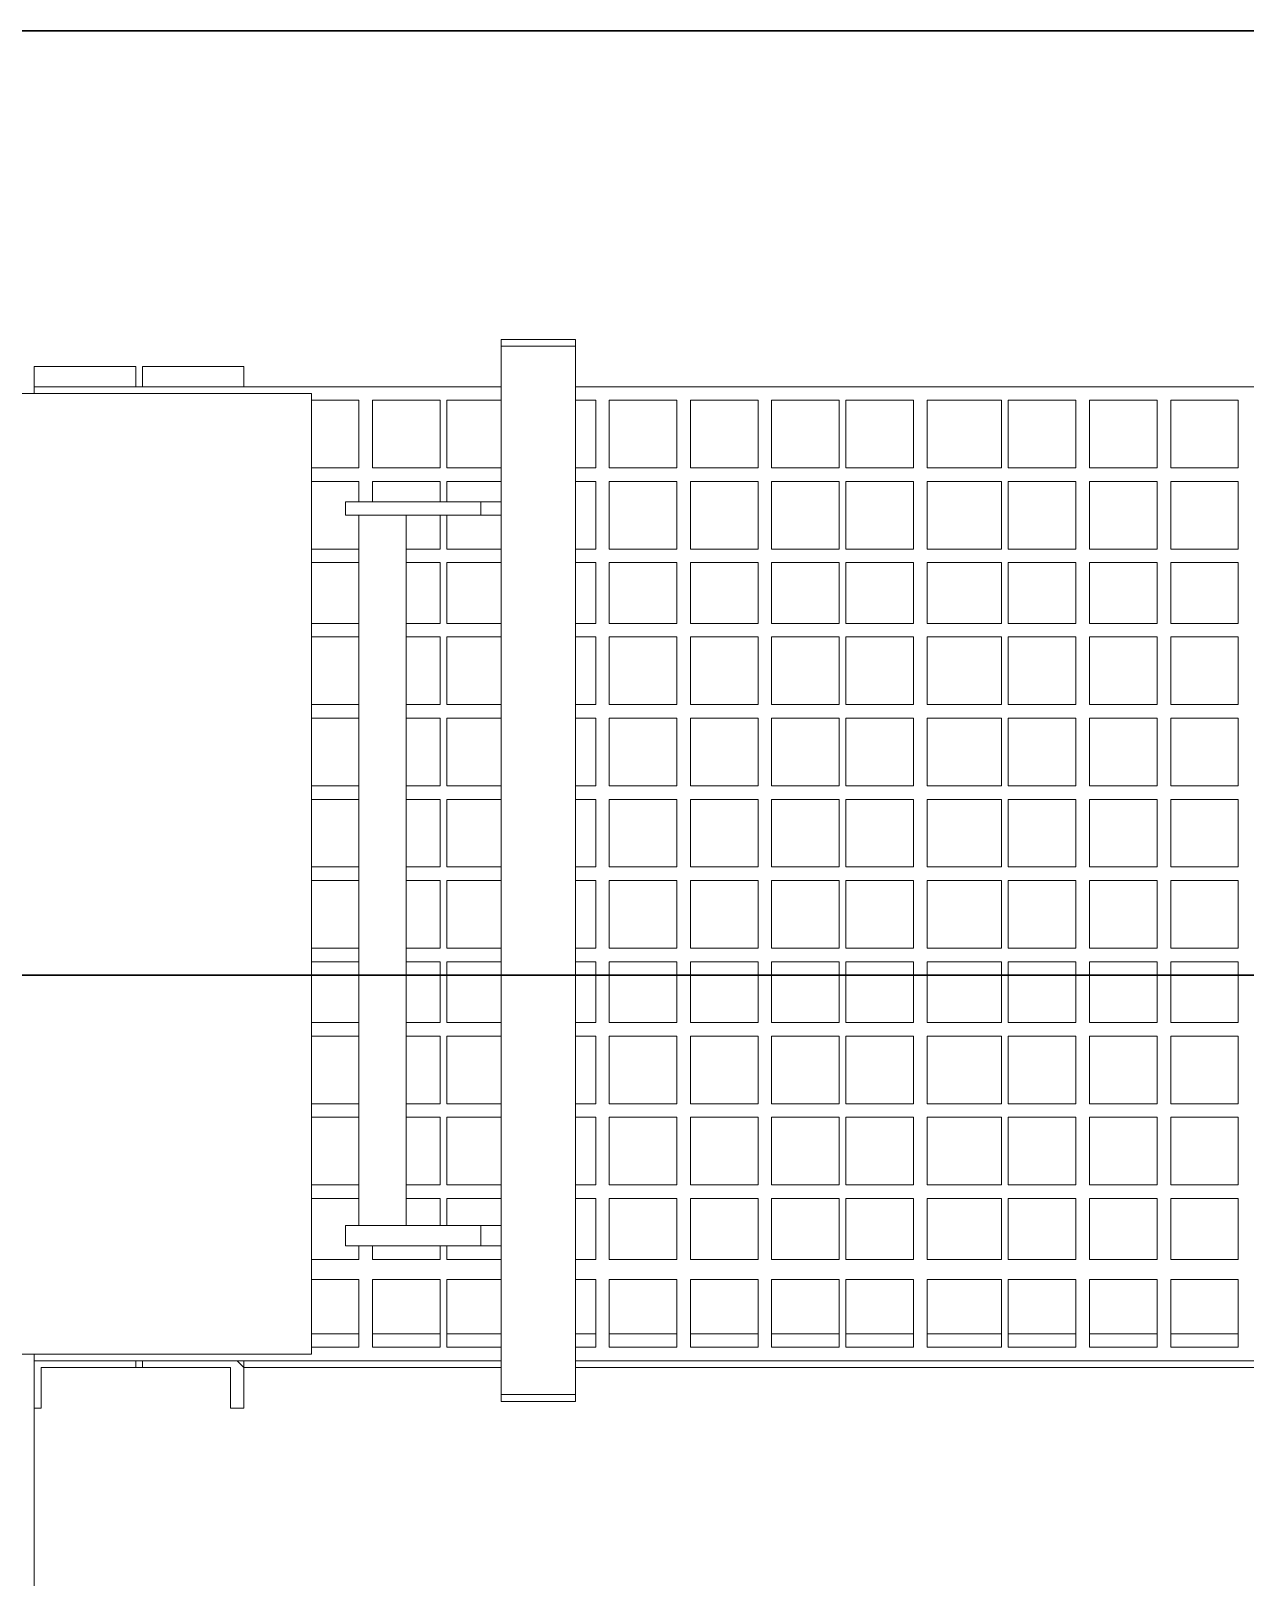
# Model space of a CAD drawing. Header units: metres. Extents: x -13194 to 152406, y -4219 to 19791.
# Drawn here: x 3802.2 to 3860, y 673.8 to 747.5 of the extents above; entities that cross this region are included whole.
import ezdxf

# ---------------------------------------------------------------- set-up
doc = ezdxf.new("R2010")
doc.units = ezdxf.units.M
doc.header["$LTSCALE"] = 100
doc.header["$MEASUREMENT"] = 0
doc.layers.get('0').update_dxf_attribs({"color": 9, "lineweight": 9})
doc.layers.add('32-ekipman', color=9, linetype='Continuous', lineweight=9)
doc.layers.add('E-KABLO', color=7, linetype='Continuous', lineweight=30)

# ---------------------------------------------------------------- blocks, each defined once
blk = doc.blocks.new('h')
for points in [[(182020.943, -16362.411), (182020.943, -16252.874)], [(181995.169, -16360.478), (181995.169, -16360.156)], [(181995.492, -16360.156), (181995.169, -16360.156)], [(181995.492, -16360.156), (181998.391, -16360.156)], [(181998.713, -16360.156), (181998.391, -16360.156)], [(181998.713, -16360.478), (181998.713, -16360.156)], [(182010.956, -16359.834), (182011.6, -16359.834)], [(182010.956, -16362.089), (182010.956, -16359.834)], [(182011.6, -16361.767), (182011.6, -16359.834)], [(182020.943, -16359.834), (182020.621, -16359.834)], [(182020.621, -16361.767), (182020.621, -16359.834)], [(181995.169, -16360.478), (181998.713, -16360.478)], [(181995.169, -16360.478), (181995.169, -16410.414)], [(181998.713, -16410.414), (181998.713, -16360.478)], [(181995.169, -16362.089), (181955.543, -16362.089)], [(181995.169, -16361.767), (181959.731, -16361.767)], [(182010.956, -16361.767), (181998.713, -16361.767)], [(182020.943, -16362.089), (181998.713, -16362.089)], [(182010.956, -16361.767), (182010.956, -16361.767), (182011.278, -16362.089)], [(182020.298, -16361.767), (182011.6, -16361.767)], [(182012.244, -16361.767), (182011.6, -16361.767), (182011.6, -16361.767)], [(182015.788, -16361.767), (182012.244, -16361.767)], [(182015.788, -16362.089), (182015.788, -16361.767)], [(182019.976, -16361.767), (182016.11, -16361.767)], [(182016.11, -16361.767), (182016.11, -16362.089)], [(182020.621, -16361.767), (182020.621, -16361.767), (182019.976, -16361.767)], [(182020.621, -16362.089), (182020.943, -16362.089)], [(182020.943, -16362.089), (182020.943, -16361.767)], [(182020.943, -16362.411), (182020.943, -16362.089)], [(181966.819, -16362.733), (181963.597, -16362.733)], [(181963.597, -16362.733), (181963.597, -16365.955)], [(181966.819, -16365.955), (181966.819, -16362.733)], [(181970.685, -16362.733), (181967.463, -16362.733)], [(181967.463, -16362.733), (181967.463, -16365.955)], [(181970.685, -16365.955), (181970.685, -16362.733)], [(181974.551, -16362.733), (181971.329, -16362.733)], [(181971.329, -16362.733), (181971.329, -16365.955)], [(181974.551, -16365.955), (181974.551, -16362.733)], [(181978.417, -16362.733), (181974.873, -16362.733)], [(181974.873, -16362.733), (181974.873, -16365.955)], [(181978.417, -16365.955), (181978.417, -16362.733)], [(181982.283, -16362.733), (181979.061, -16362.733)], [(181979.061, -16362.733), (181979.061, -16365.955)], [(181982.283, -16365.955), (181982.283, -16362.733)], [(181985.827, -16362.733), (181982.605, -16362.733)], [(181982.605, -16362.733), (181982.605, -16365.955)], [(181985.827, -16365.955), (181985.827, -16362.733)], [(181989.693, -16362.733), (181986.471, -16362.733)], [(181986.471, -16362.733), (181986.471, -16365.955)], [(181989.693, -16365.955), (181989.693, -16362.733)], [(181993.559, -16362.733), (181990.337, -16362.733)], [(181990.337, -16362.733), (181990.337, -16365.955)], [(181993.559, -16365.955), (181993.559, -16362.733)], [(181995.169, -16362.733), (181994.203, -16362.733)], [(181994.203, -16362.733), (181994.203, -16365.955)], [(182001.291, -16362.733), (181998.713, -16362.733)], [(182001.291, -16365.955), (182001.291, -16362.733)], [(182004.834, -16362.733), (182001.613, -16362.733)], [(182001.613, -16362.733), (182001.613, -16365.955)], [(182004.834, -16365.955), (182004.834, -16362.733)], [(182007.734, -16362.733), (182005.479, -16362.733)], [(182005.479, -16362.733), (182005.479, -16365.955)], [(182007.734, -16362.411), (182021.587, -16362.411)], [(182007.734, -16408.159), (182007.734, -16362.411)], [(181966.819, -16363.378), (181963.597, -16363.378)], [(181970.685, -16363.378), (181967.463, -16363.378)], [(181974.551, -16363.378), (181971.329, -16363.378)], [(181978.417, -16363.378), (181974.873, -16363.378)], [(181982.283, -16363.378), (181979.061, -16363.378)], [(181985.827, -16363.378), (181982.605, -16363.378)], [(181989.693, -16363.378), (181986.471, -16363.378)], [(181993.559, -16363.378), (181990.337, -16363.378)], [(181995.169, -16363.378), (181994.203, -16363.378)], [(182001.291, -16363.378), (181998.713, -16363.378)], [(182004.834, -16363.378), (182001.613, -16363.378)], [(182007.734, -16363.378), (182005.479, -16363.378)], [(181963.597, -16365.955), (181966.819, -16365.955)], [(181967.463, -16365.955), (181970.685, -16365.955)], [(181971.329, -16365.955), (181974.551, -16365.955)], [(181974.873, -16365.955), (181978.417, -16365.955)], [(181979.061, -16365.955), (181982.283, -16365.955)], [(181982.605, -16365.955), (181985.827, -16365.955)], [(181986.471, -16365.955), (181989.693, -16365.955)], [(181990.337, -16365.955), (181993.559, -16365.955)], [(181994.203, -16365.955), (181995.169, -16365.955)], [(181998.713, -16365.955), (182001.291, -16365.955)], [(182001.613, -16365.955), (182004.834, -16365.955)], [(182005.479, -16365.955), (182007.734, -16365.955)], [(181966.819, -16366.921), (181963.597, -16366.921)], [(181963.597, -16366.921), (181963.597, -16369.821)], [(181966.819, -16369.821), (181966.819, -16366.921)], [(181970.685, -16366.921), (181967.463, -16366.921)], [(181967.463, -16366.921), (181967.463, -16369.821)], [(181970.685, -16369.821), (181970.685, -16366.921)], [(181974.551, -16366.921), (181971.329, -16366.921)], [(181971.329, -16366.921), (181971.329, -16369.821)], [(181974.551, -16369.821), (181974.551, -16366.921)], [(181978.417, -16366.921), (181974.873, -16366.921)], [(181974.873, -16366.921), (181974.873, -16369.821)], [(181978.417, -16369.821), (181978.417, -16366.921)], [(181982.283, -16366.921), (181979.061, -16366.921)], [(181979.061, -16366.921), (181979.061, -16369.821)], [(181982.283, -16369.821), (181982.283, -16366.921)], [(181985.827, -16366.921), (181982.605, -16366.921)], [(181982.605, -16366.921), (181982.605, -16369.821)], [(181985.827, -16369.821), (181985.827, -16366.921)], [(181989.693, -16366.921), (181986.471, -16366.921)], [(181986.471, -16366.921), (181986.471, -16369.821)], [(181989.693, -16369.821), (181989.693, -16366.921)], [(181993.559, -16366.921), (181990.337, -16366.921)], [(181990.337, -16366.921), (181990.337, -16369.821)], [(181993.559, -16369.821), (181993.559, -16366.921)], [(181995.169, -16366.921), (181994.203, -16366.921)], [(181994.203, -16366.921), (181994.203, -16369.821)], [(182001.291, -16366.921), (181998.713, -16366.921)], [(182001.291, -16367.566), (182001.291, -16366.921)], [(182004.834, -16366.921), (182001.613, -16366.921)], [(182001.613, -16366.921), (182001.613, -16367.566)], [(182004.834, -16367.566), (182004.834, -16366.921)], [(182007.734, -16366.921), (182005.479, -16366.921)], [(182005.479, -16366.921), (182005.479, -16367.566)], [(182006.123, -16367.566), (181998.713, -16367.566)], [(181999.68, -16367.566), (181999.68, -16368.532)], [(182006.123, -16367.566), (182006.123, -16368.532)], [(182006.123, -16368.532), (181998.713, -16368.532)], [(182001.291, -16369.821), (182001.291, -16368.532)], [(182001.613, -16368.532), (182001.613, -16369.821)], [(182003.224, -16402.36), (182003.224, -16368.532)], [(182005.479, -16402.36), (182005.479, -16368.532)], [(181963.597, -16369.821), (181966.819, -16369.821)], [(181966.819, -16370.465), (181963.597, -16370.465)], [(181963.597, -16370.465), (181963.597, -16373.687)], [(181966.819, -16373.687), (181966.819, -16370.465)], [(181967.463, -16369.821), (181970.685, -16369.821)], [(181970.685, -16370.465), (181967.463, -16370.465)], [(181967.463, -16370.465), (181967.463, -16373.687)], [(181970.685, -16373.687), (181970.685, -16370.465)], [(181971.329, -16369.821), (181974.551, -16369.821)], [(181974.551, -16370.465), (181971.329, -16370.465)], [(181971.329, -16370.465), (181971.329, -16373.687)], [(181974.551, -16373.687), (181974.551, -16370.465)], [(181974.873, -16369.821), (181978.417, -16369.821)], [(181978.417, -16370.465), (181974.873, -16370.465)], [(181974.873, -16370.465), (181974.873, -16373.687)], [(181978.417, -16373.687), (181978.417, -16370.465)], [(181979.061, -16369.821), (181982.283, -16369.821)], [(181982.283, -16370.465), (181979.061, -16370.465)], [(181979.061, -16370.465), (181979.061, -16373.687)], [(181982.283, -16373.687), (181982.283, -16370.465)], [(181982.605, -16369.821), (181985.827, -16369.821)], [(181985.827, -16370.465), (181982.605, -16370.465)], [(181982.605, -16370.465), (181982.605, -16373.687)], [(181985.827, -16373.687), (181985.827, -16370.465)], [(181986.471, -16369.821), (181989.693, -16369.821)], [(181989.693, -16370.465), (181986.471, -16370.465)], [(181986.471, -16370.465), (181986.471, -16373.687)], [(181989.693, -16373.687), (181989.693, -16370.465)], [(181990.337, -16369.821), (181993.559, -16369.821)], [(181993.559, -16370.465), (181990.337, -16370.465)], [(181990.337, -16370.465), (181990.337, -16373.687)], [(181993.559, -16373.687), (181993.559, -16370.465)], [(181994.203, -16369.821), (181995.169, -16369.821)], [(181995.169, -16370.465), (181994.203, -16370.465)], [(181994.203, -16370.465), (181994.203, -16373.687)], [(181998.713, -16369.821), (182001.291, -16369.821)], [(182001.291, -16370.465), (181998.713, -16370.465)], [(182001.291, -16373.687), (182001.291, -16370.465)], [(182001.613, -16369.821), (182003.224, -16369.821)], [(182003.224, -16370.465), (182001.613, -16370.465)], [(182001.613, -16370.465), (182001.613, -16373.687)], [(182005.479, -16369.821), (182007.734, -16369.821)], [(182007.734, -16370.465), (182005.479, -16370.465)], [(181963.597, -16373.687), (181966.819, -16373.687)], [(181967.463, -16373.687), (181970.685, -16373.687)], [(181971.329, -16373.687), (181974.551, -16373.687)], [(181974.873, -16373.687), (181978.417, -16373.687)], [(181979.061, -16373.687), (181982.283, -16373.687)], [(181982.605, -16373.687), (181985.827, -16373.687)], [(181986.471, -16373.687), (181989.693, -16373.687)], [(181990.337, -16373.687), (181993.559, -16373.687)], [(181994.203, -16373.687), (181995.169, -16373.687)], [(181998.713, -16373.687), (182001.291, -16373.687)], [(182001.613, -16373.687), (182003.224, -16373.687)], [(182005.479, -16373.687), (182007.734, -16373.687)], [(181966.819, -16374.331), (181963.597, -16374.331)], [(181963.597, -16374.331), (181963.597, -16377.553)], [(181966.819, -16377.553), (181966.819, -16374.331)], [(181970.685, -16374.331), (181967.463, -16374.331)], [(181967.463, -16374.331), (181967.463, -16377.553)], [(181970.685, -16377.553), (181970.685, -16374.331)], [(181974.551, -16374.331), (181971.329, -16374.331)], [(181971.329, -16374.331), (181971.329, -16377.553)], [(181974.551, -16377.553), (181974.551, -16374.331)], [(181978.417, -16374.331), (181974.873, -16374.331)], [(181974.873, -16374.331), (181974.873, -16377.553)], [(181978.417, -16377.553), (181978.417, -16374.331)], [(181982.283, -16374.331), (181979.061, -16374.331)], [(181979.061, -16374.331), (181979.061, -16377.553)], [(181982.283, -16377.553), (181982.283, -16374.331)], [(181985.827, -16374.331), (181982.605, -16374.331)], [(181982.605, -16374.331), (181982.605, -16377.553)], [(181985.827, -16377.553), (181985.827, -16374.331)], [(181989.693, -16374.331), (181986.471, -16374.331)], [(181986.471, -16374.331), (181986.471, -16377.553)], [(181989.693, -16377.553), (181989.693, -16374.331)], [(181993.559, -16374.331), (181990.337, -16374.331)], [(181990.337, -16374.331), (181990.337, -16377.553)], [(181993.559, -16377.553), (181993.559, -16374.331)], [(181995.169, -16374.331), (181994.203, -16374.331)], [(181994.203, -16374.331), (181994.203, -16377.553)], [(182001.291, -16374.331), (181998.713, -16374.331)], [(182001.291, -16377.553), (182001.291, -16374.331)], [(182003.224, -16374.331), (182001.613, -16374.331)], [(182001.613, -16374.331), (182001.613, -16377.553)], [(182007.734, -16374.331), (182005.479, -16374.331)], [(181963.597, -16377.553), (181966.819, -16377.553)], [(181967.463, -16377.553), (181970.685, -16377.553)], [(181971.329, -16377.553), (181974.551, -16377.553)], [(181974.873, -16377.553), (181978.417, -16377.553)], [(181979.061, -16377.553), (181982.283, -16377.553)], [(181982.605, -16377.553), (181985.827, -16377.553)], [(181986.471, -16377.553), (181989.693, -16377.553)], [(181990.337, -16377.553), (181993.559, -16377.553)], [(181994.203, -16377.553), (181995.169, -16377.553)], [(181998.713, -16377.553), (182001.291, -16377.553)], [(182001.613, -16377.553), (182003.224, -16377.553)], [(182005.479, -16377.553), (182007.734, -16377.553)], [(181966.819, -16378.197), (181963.597, -16378.197)], [(181963.597, -16378.197), (181963.597, -16381.097)], [(181966.819, -16381.097), (181966.819, -16378.197)], [(181970.685, -16378.197), (181967.463, -16378.197)], [(181967.463, -16378.197), (181967.463, -16381.097)], [(181970.685, -16381.097), (181970.685, -16378.197)], [(181974.551, -16378.197), (181971.329, -16378.197)], [(181971.329, -16378.197), (181971.329, -16381.097)], [(181974.551, -16381.097), (181974.551, -16378.197)], [(181978.417, -16378.197), (181974.873, -16378.197)], [(181974.873, -16378.197), (181974.873, -16381.097)], [(181978.417, -16381.097), (181978.417, -16378.197)], [(181982.283, -16378.197), (181979.061, -16378.197)], [(181979.061, -16378.197), (181979.061, -16381.097)], [(181982.283, -16381.097), (181982.283, -16378.197)], [(181985.827, -16378.197), (181982.605, -16378.197)], [(181982.605, -16378.197), (181982.605, -16381.097)], [(181985.827, -16381.097), (181985.827, -16378.197)], [(181989.693, -16378.197), (181986.471, -16378.197)], [(181986.471, -16378.197), (181986.471, -16381.097)], [(181989.693, -16381.097), (181989.693, -16378.197)], [(181993.559, -16378.197), (181990.337, -16378.197)], [(181990.337, -16378.197), (181990.337, -16381.097)], [(181993.559, -16381.097), (181993.559, -16378.197)], [(181995.169, -16378.197), (181994.203, -16378.197)], [(181994.203, -16378.197), (181994.203, -16381.097)], [(182001.291, -16378.197), (181998.713, -16378.197)], [(182001.291, -16381.097), (182001.291, -16378.197)], [(182003.224, -16378.197), (182001.613, -16378.197)], [(182001.613, -16378.197), (182001.613, -16381.097)], [(182007.734, -16378.197), (182005.479, -16378.197)], [(181963.597, -16381.097), (181966.819, -16381.097)], [(181967.463, -16381.097), (181970.685, -16381.097)], [(181971.329, -16381.097), (181974.551, -16381.097)], [(181974.873, -16381.097), (181978.417, -16381.097)], [(181979.061, -16381.097), (181982.283, -16381.097)], [(181982.605, -16381.097), (181985.827, -16381.097)], [(181986.471, -16381.097), (181989.693, -16381.097)], [(181990.337, -16381.097), (181993.559, -16381.097)], [(181994.203, -16381.097), (181995.169, -16381.097)], [(181998.713, -16381.097), (182001.291, -16381.097)], [(182001.613, -16381.097), (182003.224, -16381.097)], [(182005.479, -16381.097), (182007.734, -16381.097)], [(181966.819, -16381.741), (181963.597, -16381.741)], [(181963.597, -16381.741), (181963.597, -16384.963)], [(181966.819, -16384.963), (181966.819, -16381.741)], [(181970.685, -16381.741), (181967.463, -16381.741)], [(181967.463, -16381.741), (181967.463, -16384.963)], [(181970.685, -16384.963), (181970.685, -16381.741)], [(181974.551, -16381.741), (181971.329, -16381.741)], [(181971.329, -16381.741), (181971.329, -16384.963)], [(181974.551, -16384.963), (181974.551, -16381.741)], [(181978.417, -16381.741), (181974.873, -16381.741)], [(181974.873, -16381.741), (181974.873, -16384.963)], [(181978.417, -16384.963), (181978.417, -16381.741)], [(181982.283, -16381.741), (181979.061, -16381.741)], [(181979.061, -16381.741), (181979.061, -16384.963)], [(181982.283, -16384.963), (181982.283, -16381.741)], [(181985.827, -16381.741), (181982.605, -16381.741)], [(181982.605, -16381.741), (181982.605, -16384.963)], [(181985.827, -16384.963), (181985.827, -16381.741)], [(181989.693, -16381.741), (181986.471, -16381.741)], [(181986.471, -16381.741), (181986.471, -16384.963)], [(181989.693, -16384.963), (181989.693, -16381.741)], [(181993.559, -16381.741), (181990.337, -16381.741)], [(181990.337, -16381.741), (181990.337, -16384.963)], [(181993.559, -16384.963), (181993.559, -16381.741)], [(181995.169, -16381.741), (181994.203, -16381.741)], [(181994.203, -16381.741), (181994.203, -16384.963)], [(182001.291, -16381.741), (181998.713, -16381.741)], [(182001.291, -16384.963), (182001.291, -16381.741)], [(182003.224, -16381.741), (182001.613, -16381.741)], [(182001.613, -16381.741), (182001.613, -16384.963)], [(182007.734, -16381.741), (182005.479, -16381.741)], [(181963.597, -16384.963), (181966.819, -16384.963)], [(181967.463, -16384.963), (181970.685, -16384.963)], [(181971.329, -16384.963), (181974.551, -16384.963)], [(181974.873, -16384.963), (181978.417, -16384.963)], [(181979.061, -16384.963), (181982.283, -16384.963)], [(181982.605, -16384.963), (181985.827, -16384.963)], [(181986.471, -16384.963), (181989.693, -16384.963)], [(181990.337, -16384.963), (181993.559, -16384.963)], [(181994.203, -16384.963), (181995.169, -16384.963)], [(181998.713, -16384.963), (182001.291, -16384.963)], [(182001.613, -16384.963), (182003.224, -16384.963)], [(182005.479, -16384.963), (182007.734, -16384.963)], [(181966.819, -16385.607), (181963.597, -16385.607)], [(181963.597, -16385.607), (181963.597, -16388.829)], [(181966.819, -16388.829), (181966.819, -16385.607)], [(181970.685, -16385.607), (181967.463, -16385.607)], [(181967.463, -16385.607), (181967.463, -16388.829)], [(181970.685, -16388.829), (181970.685, -16385.607)], [(181974.551, -16385.607), (181971.329, -16385.607)], [(181971.329, -16385.607), (181971.329, -16388.829)], [(181974.551, -16388.829), (181974.551, -16385.607)], [(181978.417, -16385.607), (181974.873, -16385.607)], [(181974.873, -16385.607), (181974.873, -16388.829)], [(181978.417, -16388.829), (181978.417, -16385.607)], [(181982.283, -16385.607), (181979.061, -16385.607)], [(181979.061, -16385.607), (181979.061, -16388.829)], [(181982.283, -16388.829), (181982.283, -16385.607)], [(181985.827, -16385.607), (181982.605, -16385.607)], [(181982.605, -16385.607), (181982.605, -16388.829)], [(181985.827, -16388.829), (181985.827, -16385.607)], [(181989.693, -16385.607), (181986.471, -16385.607)], [(181986.471, -16385.607), (181986.471, -16388.829)], [(181989.693, -16388.829), (181989.693, -16385.607)], [(181993.559, -16385.607), (181990.337, -16385.607)], [(181990.337, -16385.607), (181990.337, -16388.829)], [(181993.559, -16388.829), (181993.559, -16385.607)], [(181995.169, -16385.607), (181994.203, -16385.607)], [(181994.203, -16385.607), (181994.203, -16388.829)], [(182001.291, -16385.607), (181998.713, -16385.607)], [(182001.291, -16388.829), (182001.291, -16385.607)], [(182003.224, -16385.607), (182001.613, -16385.607)], [(182001.613, -16385.607), (182001.613, -16388.829)], [(182007.734, -16385.607), (182005.479, -16385.607)], [(181963.597, -16388.829), (181966.819, -16388.829)], [(181967.463, -16388.829), (181970.685, -16388.829)], [(181971.329, -16388.829), (181974.551, -16388.829)], [(181974.873, -16388.829), (181978.417, -16388.829)], [(181979.061, -16388.829), (181982.283, -16388.829)], [(181982.605, -16388.829), (181985.827, -16388.829)], [(181986.471, -16388.829), (181989.693, -16388.829)], [(181990.337, -16388.829), (181993.559, -16388.829)], [(181994.203, -16388.829), (181995.169, -16388.829)], [(181998.713, -16388.829), (182001.291, -16388.829)], [(182001.613, -16388.829), (182003.224, -16388.829)], [(182005.479, -16388.829), (182007.734, -16388.829)], [(181966.819, -16389.473), (181963.597, -16389.473)], [(181963.597, -16389.473), (181963.597, -16392.695)], [(181966.819, -16392.695), (181966.819, -16389.473)], [(181970.685, -16389.473), (181967.463, -16389.473)], [(181967.463, -16389.473), (181967.463, -16392.695)], [(181970.685, -16392.695), (181970.685, -16389.473)], [(181974.551, -16389.473), (181971.329, -16389.473)], [(181971.329, -16389.473), (181971.329, -16392.695)], [(181974.551, -16392.695), (181974.551, -16389.473)], [(181978.417, -16389.473), (181974.873, -16389.473)], [(181974.873, -16389.473), (181974.873, -16392.695)], [(181978.417, -16392.695), (181978.417, -16389.473)], [(181982.283, -16389.473), (181979.061, -16389.473)], [(181979.061, -16389.473), (181979.061, -16392.695)], [(181982.283, -16392.695), (181982.283, -16389.473)], [(181985.827, -16389.473), (181982.605, -16389.473)], [(181982.605, -16389.473), (181982.605, -16392.695)], [(181985.827, -16392.695), (181985.827, -16389.473)], [(181989.693, -16389.473), (181986.471, -16389.473)], [(181986.471, -16389.473), (181986.471, -16392.695)], [(181989.693, -16392.695), (181989.693, -16389.473)], [(181993.559, -16389.473), (181990.337, -16389.473)], [(181990.337, -16389.473), (181990.337, -16392.695)], [(181993.559, -16392.695), (181993.559, -16389.473)], [(181995.169, -16389.473), (181994.203, -16389.473)], [(181994.203, -16389.473), (181994.203, -16392.695)], [(182001.291, -16389.473), (181998.713, -16389.473)], [(182001.291, -16392.695), (182001.291, -16389.473)], [(182003.224, -16389.473), (182001.613, -16389.473)], [(182001.613, -16389.473), (182001.613, -16392.695)], [(182007.734, -16389.473), (182005.479, -16389.473)], [(181963.597, -16392.695), (181966.819, -16392.695)], [(181967.463, -16392.695), (181970.685, -16392.695)], [(181971.329, -16392.695), (181974.551, -16392.695)], [(181974.873, -16392.695), (181978.417, -16392.695)], [(181979.061, -16392.695), (181982.283, -16392.695)], [(181982.605, -16392.695), (181985.827, -16392.695)], [(181986.471, -16392.695), (181989.693, -16392.695)], [(181990.337, -16392.695), (181993.559, -16392.695)], [(181994.203, -16392.695), (181995.169, -16392.695)], [(181998.713, -16392.695), (182001.291, -16392.695)], [(182001.613, -16392.695), (182003.224, -16392.695)], [(182005.479, -16392.695), (182007.734, -16392.695)], [(181966.819, -16393.339), (181963.597, -16393.339)], [(181963.597, -16393.339), (181963.597, -16396.561)], [(181966.819, -16396.561), (181966.819, -16393.339)], [(181970.685, -16393.339), (181967.463, -16393.339)], [(181967.463, -16393.339), (181967.463, -16396.561)], [(181970.685, -16396.561), (181970.685, -16393.339)], [(181974.551, -16393.339), (181971.329, -16393.339)], [(181971.329, -16393.339), (181971.329, -16396.561)], [(181974.551, -16396.561), (181974.551, -16393.339)], [(181978.417, -16393.339), (181974.873, -16393.339)], [(181974.873, -16393.339), (181974.873, -16396.561)], [(181978.417, -16396.561), (181978.417, -16393.339)], [(181982.283, -16393.339), (181979.061, -16393.339)], [(181979.061, -16393.339), (181979.061, -16396.561)], [(181982.283, -16396.561), (181982.283, -16393.339)], [(181985.827, -16393.339), (181982.605, -16393.339)], [(181982.605, -16393.339), (181982.605, -16396.561)], [(181985.827, -16396.561), (181985.827, -16393.339)], [(181989.693, -16393.339), (181986.471, -16393.339)], [(181986.471, -16393.339), (181986.471, -16396.561)], [(181989.693, -16396.561), (181989.693, -16393.339)], [(181993.559, -16393.339), (181990.337, -16393.339)], [(181990.337, -16393.339), (181990.337, -16396.561)], [(181993.559, -16396.561), (181993.559, -16393.339)], [(181995.169, -16393.339), (181994.203, -16393.339)], [(181994.203, -16393.339), (181994.203, -16396.561)], [(182001.291, -16393.339), (181998.713, -16393.339)], [(182001.291, -16396.561), (182001.291, -16393.339)], [(182003.224, -16393.339), (182001.613, -16393.339)], [(182001.613, -16393.339), (182001.613, -16396.561)], [(182007.734, -16393.339), (182005.479, -16393.339)], [(181963.597, -16396.561), (181966.819, -16396.561)], [(181967.463, -16396.561), (181970.685, -16396.561)], [(181971.329, -16396.561), (181974.551, -16396.561)], [(181974.873, -16396.561), (181978.417, -16396.561)], [(181979.061, -16396.561), (181982.283, -16396.561)], [(181982.605, -16396.561), (181985.827, -16396.561)], [(181986.471, -16396.561), (181989.693, -16396.561)], [(181990.337, -16396.561), (181993.559, -16396.561)], [(181994.203, -16396.561), (181995.169, -16396.561)], [(181998.713, -16396.561), (182001.291, -16396.561)], [(182001.613, -16396.561), (182003.224, -16396.561)], [(182005.479, -16396.561), (182007.734, -16396.561)], [(181966.819, -16397.205), (181963.597, -16397.205)], [(181963.597, -16397.205), (181963.597, -16400.105)], [(181966.819, -16400.105), (181966.819, -16397.205)], [(181970.685, -16397.205), (181967.463, -16397.205)], [(181967.463, -16397.205), (181967.463, -16400.105)], [(181970.685, -16400.105), (181970.685, -16397.205)], [(181974.551, -16397.205), (181971.329, -16397.205)], [(181971.329, -16397.205), (181971.329, -16400.105)], [(181974.551, -16400.105), (181974.551, -16397.205)], [(181978.417, -16397.205), (181974.873, -16397.205)], [(181974.873, -16397.205), (181974.873, -16400.105)], [(181978.417, -16400.105), (181978.417, -16397.205)], [(181982.283, -16397.205), (181979.061, -16397.205)], [(181979.061, -16397.205), (181979.061, -16400.105)], [(181982.283, -16400.105), (181982.283, -16397.205)], [(181985.827, -16397.205), (181982.605, -16397.205)], [(181982.605, -16397.205), (181982.605, -16400.105)], [(181985.827, -16400.105), (181985.827, -16397.205)], [(181989.693, -16397.205), (181986.471, -16397.205)], [(181986.471, -16397.205), (181986.471, -16400.105)], [(181989.693, -16400.105), (181989.693, -16397.205)], [(181993.559, -16397.205), (181990.337, -16397.205)], [(181990.337, -16397.205), (181990.337, -16400.105)], [(181993.559, -16400.105), (181993.559, -16397.205)], [(181995.169, -16397.205), (181994.203, -16397.205)], [(181994.203, -16397.205), (181994.203, -16400.105)], [(182001.291, -16397.205), (181998.713, -16397.205)], [(182001.291, -16400.105), (182001.291, -16397.205)], [(182003.224, -16397.205), (182001.613, -16397.205)], [(182001.613, -16397.205), (182001.613, -16400.105)], [(182007.734, -16397.205), (182005.479, -16397.205)], [(181963.597, -16400.105), (181966.819, -16400.105)], [(181967.463, -16400.105), (181970.685, -16400.105)], [(181971.329, -16400.105), (181974.551, -16400.105)], [(181974.873, -16400.105), (181978.417, -16400.105)], [(181979.061, -16400.105), (181982.283, -16400.105)], [(181982.605, -16400.105), (181985.827, -16400.105)], [(181986.471, -16400.105), (181989.693, -16400.105)], [(181990.337, -16400.105), (181993.559, -16400.105)], [(181994.203, -16400.105), (181995.169, -16400.105)], [(181998.713, -16400.105), (182001.291, -16400.105)], [(182001.613, -16400.105), (182003.224, -16400.105)], [(182005.479, -16400.105), (182007.734, -16400.105)], [(181966.819, -16400.749), (181963.597, -16400.749)], [(181963.597, -16400.749), (181963.597, -16403.971)], [(181966.819, -16403.971), (181966.819, -16400.749)], [(181970.685, -16400.749), (181967.463, -16400.749)], [(181967.463, -16400.749), (181967.463, -16403.971)], [(181970.685, -16403.971), (181970.685, -16400.749)], [(181974.551, -16400.749), (181971.329, -16400.749)], [(181971.329, -16400.749), (181971.329, -16403.971)], [(181974.551, -16403.971), (181974.551, -16400.749)], [(181978.417, -16400.749), (181974.873, -16400.749)], [(181974.873, -16400.749), (181974.873, -16403.971)], [(181978.417, -16403.971), (181978.417, -16400.749)], [(181982.283, -16400.749), (181979.061, -16400.749)], [(181979.061, -16400.749), (181979.061, -16403.971)], [(181982.283, -16403.971), (181982.283, -16400.749)], [(181985.827, -16400.749), (181982.605, -16400.749)], [(181982.605, -16400.749), (181982.605, -16403.971)], [(181985.827, -16403.971), (181985.827, -16400.749)], [(181989.693, -16400.749), (181986.471, -16400.749)], [(181986.471, -16400.749), (181986.471, -16403.971)], [(181989.693, -16403.971), (181989.693, -16400.749)], [(181993.559, -16400.749), (181990.337, -16400.749)], [(181990.337, -16400.749), (181990.337, -16403.971)], [(181993.559, -16403.971), (181993.559, -16400.749)], [(181995.169, -16400.749), (181994.203, -16400.749)], [(181994.203, -16400.749), (181994.203, -16403.971)], [(182001.291, -16400.749), (181998.713, -16400.749)], [(182001.291, -16402.36), (182001.291, -16400.749)], [(182003.224, -16400.749), (182001.613, -16400.749)], [(182001.613, -16400.749), (182001.613, -16402.36)], [(182007.734, -16400.749), (182005.479, -16400.749)], [(182006.123, -16402.36), (181998.713, -16402.36)], [(181999.68, -16403.004), (181999.68, -16402.36)], [(182006.123, -16403.004), (182006.123, -16402.36)], [(182006.123, -16403.004), (181998.713, -16403.004)], [(182001.291, -16403.971), (182001.291, -16403.004)], [(182001.613, -16403.004), (182001.613, -16403.971)], [(182004.834, -16403.971), (182004.834, -16403.004)], [(182005.479, -16403.004), (182005.479, -16403.971)], [(181963.597, -16403.971), (181966.819, -16403.971)], [(181967.463, -16403.971), (181970.685, -16403.971)], [(181971.329, -16403.971), (181974.551, -16403.971)], [(181974.873, -16403.971), (181978.417, -16403.971)], [(181979.061, -16403.971), (181982.283, -16403.971)], [(181982.605, -16403.971), (181985.827, -16403.971)], [(181986.471, -16403.971), (181989.693, -16403.971)], [(181990.337, -16403.971), (181993.559, -16403.971)], [(181994.203, -16403.971), (181995.169, -16403.971)], [(181998.713, -16403.971), (182001.291, -16403.971)], [(182001.613, -16403.971), (182004.834, -16403.971)], [(182005.479, -16403.971), (182007.734, -16403.971)], [(181966.819, -16404.615), (181963.597, -16404.615)], [(181963.597, -16404.615), (181963.597, -16407.837)], [(181966.819, -16407.837), (181966.819, -16404.615)], [(181970.685, -16404.615), (181967.463, -16404.615)], [(181967.463, -16404.615), (181967.463, -16407.837)], [(181970.685, -16407.837), (181970.685, -16404.615)], [(181974.551, -16404.615), (181971.329, -16404.615)], [(181971.329, -16404.615), (181971.329, -16407.837)], [(181974.551, -16407.837), (181974.551, -16404.615)], [(181978.417, -16404.615), (181974.873, -16404.615)], [(181974.873, -16404.615), (181974.873, -16407.837)], [(181978.417, -16407.837), (181978.417, -16404.615)], [(181982.283, -16404.615), (181979.061, -16404.615)], [(181979.061, -16404.615), (181979.061, -16407.837)], [(181982.283, -16407.837), (181982.283, -16404.615)], [(181985.827, -16404.615), (181982.605, -16404.615)], [(181982.605, -16404.615), (181982.605, -16407.837)], [(181985.827, -16407.837), (181985.827, -16404.615)], [(181989.693, -16404.615), (181986.471, -16404.615)], [(181986.471, -16404.615), (181986.471, -16407.837)], [(181989.693, -16407.837), (181989.693, -16404.615)], [(181993.559, -16404.615), (181990.337, -16404.615)], [(181990.337, -16404.615), (181990.337, -16407.837)], [(181993.559, -16407.837), (181993.559, -16404.615)], [(181995.169, -16404.615), (181994.203, -16404.615)], [(181994.203, -16404.615), (181994.203, -16407.837)], [(182001.291, -16404.615), (181998.713, -16404.615)], [(182001.291, -16407.837), (182001.291, -16404.615)], [(182004.834, -16404.615), (182001.613, -16404.615)], [(182001.613, -16404.615), (182001.613, -16407.837)], [(182004.834, -16407.837), (182004.834, -16404.615)], [(182007.734, -16404.615), (182005.479, -16404.615)], [(182005.479, -16404.615), (182005.479, -16407.837)], [(181963.597, -16407.837), (181966.819, -16407.837)], [(181967.463, -16407.837), (181970.685, -16407.837)], [(181971.329, -16407.837), (181974.551, -16407.837)], [(181974.873, -16407.837), (181978.417, -16407.837)], [(181979.061, -16407.837), (181982.283, -16407.837)], [(181982.605, -16407.837), (181985.827, -16407.837)], [(181986.471, -16407.837), (181989.693, -16407.837)], [(181990.337, -16407.837), (181993.559, -16407.837)], [(181994.203, -16407.837), (181995.169, -16407.837)], [(181998.713, -16407.837), (182001.291, -16407.837)], [(182001.613, -16407.837), (182004.834, -16407.837)], [(182005.479, -16407.837), (182007.734, -16407.837)], [(181955.543, -16408.481), (181995.169, -16408.481)], [(181998.713, -16408.481), (182020.943, -16408.481)], [(182007.734, -16408.159), (182021.587, -16408.159)], [(182010.956, -16409.447), (182010.956, -16408.481)], [(182015.788, -16409.447), (182015.788, -16408.481)], [(182016.11, -16409.447), (182016.11, -16408.481)], [(182020.943, -16408.481), (182020.943, -16408.159)], [(182020.943, -16408.159), (182020.943, -16409.447)], [(182015.788, -16409.447), (182010.956, -16409.447)], [(182020.943, -16409.447), (182016.11, -16409.447)], [(181998.713, -16410.414), (181995.169, -16410.414)], [(181995.169, -16410.414), (181995.169, -16410.736)], [(181995.169, -16410.736), (181995.492, -16410.736)], [(181998.391, -16410.736), (181995.492, -16410.736)], [(181998.391, -16410.736), (181998.713, -16410.736)], [(181998.713, -16410.414), (181998.713, -16410.736)]]:
    blk.add_lwpolyline(points)
blk = doc.blocks.new('2.bod.Mimari')
at = {"layer": '32-ekipman', "ltscale": 2, "rotation": 180}
blk.add_blockref('h', (185823.255, -24307.965), dxfattribs=at)

msp = doc.modelspace()

# ---------------------------------------------------------------- linework, layer by layer
at = {"layer": 'E-KABLO', "color": 3}
msp.add_line((3627.25, 747.459), (4367.879, 747.459), dxfattribs=at)
at = {"layer": 'E-KABLO', "color": 2}
msp.add_line((3627.25, 702.498), (4391.303, 702.498), dxfattribs=at)

# ---------------------------------------------------------------- block references
msp.add_blockref('2.bod.Mimari', (0, 8630))

doc.saveas('drawing.dxf')
